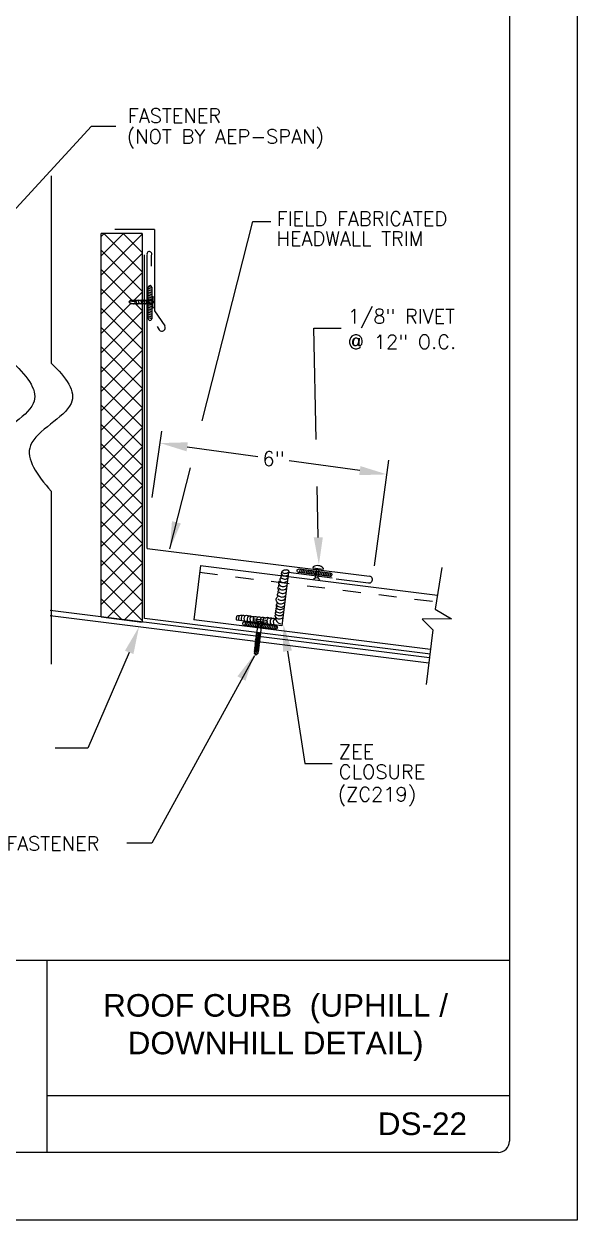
# Model space of a CAD drawing. Extents: x 109.9 to 118.4, y -49.8 to -38.8.
# Drawn here: x 115.36 to 118.42, y -49.84 to -43.22 of the extents above; entities that cross this region are included whole.
import ezdxf

# ---------------------------------------------------------------- set-up
doc = ezdxf.new("R2010")
doc.units = 0
doc.header["$LTSCALE"] = 0.5
doc.header["$MEASUREMENT"] = 0
doc.linetypes.add('HIDDEN2', pattern=[0.1875, 0.125, -0.0625])
for name, color, linetype in [('BORDER', 9, 'CONTINUOUS'), ('DIM', 4, 'CONTINUOUS'), ('DWG', 2, 'CONTINUOUS')]:
    doc.layers.add(name, color=color, linetype=linetype)
doc.styles.add('ROMAND', font='romand.shx')
doc.styles.get("Standard").update_dxf_attribs({"font": 'romans.shx'})

msp = doc.modelspace()

# ---------------------------------------------------------------- linework, layer by layer
at = {"layer": 'BORDER'}
for p, q in [((118.4236, -38.8404), (118.4236, -49.8404)), ((118.0486, -39.2779), (118.0486, -49.4029)), ((118.0486, -48.4029), (110.4861, -48.4029)), ((115.4861, -48.4029), (115.4861, -49.4654)), ((118.0486, -49.1529), (115.4861, -49.1529)), ((117.9861, -49.4654), (110.5486, -49.4654)), ((118.4236, -49.8404), (109.9236, -49.8404))]:
    msp.add_line(p, q, dxfattribs=at)
msp.add_arc((117.9861, -49.4029), 0.0625, 270, 0, dxfattribs=at)
at = {"layer": 'DIM', "color": 5}
for p, q in [((114.9463, -44.6341), (115.733, -43.7824)), ((115.733, -43.7824), (115.8668, -43.7824)), ((116.6275, -44.3102), (116.7261, -44.3102)), ((116.0698, -45.8376), (116.1216, -45.471)), ((116.2632, -45.5577), (116.6544, -45.6116)), ((117.2197, -45.6896), (116.8285, -45.6356)), ((117.3001, -46.2177), (117.3809, -45.6314)), ((116.0665, -47.7525), (115.9278, -47.7525))]:
    msp.add_line(p, q, dxfattribs=at)
for points in [[(116.3469, -45.4139), (116.6275, -44.3102)], [(116.9777, -45.5177), (116.9643, -44.8998), (117.1161, -44.8998)], [(116.1667, -46.1231), (116.2807, -45.6745)], [(116.9895, -46.059), (116.9833, -45.7766)], [(115.9416, -46.6962), (115.7118, -47.2258), (115.5309, -47.2258)], [(116.8184, -46.6892), (116.915, -47.3112), (117.0668, -47.3112)], [(116.6351, -46.7154), (116.0665, -47.7525)]]:
    msp.add_lwpolyline(points, dxfattribs=at)
for points in [[(116.2666, -45.5326), (116.2597, -45.5828), (116.1128, -45.537)], [(117.2231, -45.6645), (117.2162, -45.7146), (117.37, -45.7103)], [(116.2278, -45.9818), (116.1667, -46.1231), (116.1787, -45.9696)], [(117.0147, -46.0584), (116.9928, -46.2107), (116.9642, -46.0595)], [(115.918, -46.6871), (115.996, -46.5545), (115.9652, -46.7052)], [(116.7934, -46.693), (116.7955, -46.5391), (116.8434, -46.6854)], [(116.5414, -46.8288), (116.6359, -46.7074), (116.5859, -46.8529)]]:
    msp.add_solid(points, dxfattribs=at)
at = {"layer": 'DWG', "color": 46}
for p, q in [((115.5096, -44.0565), (115.5096, -45.0942)), ((115.7857, -44.4998), (115.9102, -44.3753)), ((115.7857, -44.6072), (116.0134, -44.3795)), ((116.0134, -44.5882), (115.8005, -44.3753)), ((116.0134, -44.4809), (115.9078, -44.3753)), ((116.0134, -44.6956), (115.7857, -44.4679)), ((115.7857, -44.7145), (116.0134, -44.4868)), ((115.9586, -44.7481), (115.7857, -44.5752)), ((115.7857, -44.8218), (116.0134, -44.5941)), ((116.0134, -44.9102), (115.7857, -44.6825)), ((115.9667, -44.7481), (116.0134, -44.7015)), ((116.0468, -44.848), (116.0473, -44.6742)), ((116.0471, -44.7175), (116.0671, -44.7234)), ((116.0472, -44.6796), (116.0672, -44.6854)), ((116.0472, -44.6891), (116.0671, -44.6949)), ((116.0472, -44.6986), (116.0671, -44.7044)), ((116.0472, -44.708), (116.0671, -44.7139)), ((116.0481, -44.6703), (116.0672, -44.6759)), ((116.0672, -44.6743), (116.0667, -44.8481)), ((115.7857, -44.9292), (115.9488, -44.766)), ((115.9464, -44.7481), (115.9395, -44.7552)), ((115.9395, -44.7552), (115.9714, -44.7508)), ((115.9395, -44.7552), (115.9488, -44.766)), ((116.0692, -44.7481), (115.9464, -44.7481)), ((116.069, -44.766), (115.9488, -44.766)), ((116.0134, -44.8029), (115.9765, -44.766)), ((115.9775, -44.7446), (115.977, -44.748)), ((115.9849, -44.7695), (115.9775, -44.7446)), ((115.9859, -44.7658), (115.9849, -44.7695)), ((115.9916, -44.7439), (115.9905, -44.7481)), ((115.9991, -44.7693), (115.9916, -44.7439)), ((116, -44.766), (115.9991, -44.7693)), ((116.0063, -44.7441), (116.0052, -44.7481)), ((116.0137, -44.769), (116.0063, -44.7441)), ((116.0145, -44.766), (116.0137, -44.769)), ((116.0205, -44.7439), (116.0194, -44.7481)), ((116.0279, -44.7688), (116.0205, -44.7439)), ((116.0286, -44.766), (116.0279, -44.7688)), ((116.0347, -44.7446), (116.0338, -44.7481)), ((116.0421, -44.7695), (116.0347, -44.7446)), ((116.043, -44.766), (116.0421, -44.7695)), ((116.047, -44.7555), (116.067, -44.7613)), ((116.047, -44.765), (116.0669, -44.7708)), ((116.047, -44.7745), (116.0669, -44.7803)), ((116.047, -44.7839), (116.0669, -44.7898)), ((116.0471, -44.727), (116.067, -44.7329)), ((116.0471, -44.7365), (116.067, -44.7424)), ((116.0471, -44.746), (116.067, -44.7518)), ((116.0487, -44.7444), (116.0477, -44.7481)), ((116.0564, -44.7693), (116.049, -44.7444)), ((116.0572, -44.766), (116.0564, -44.7693)), ((116.069, -44.766), (116.0696, -44.766)), ((116.0692, -44.7481), (116.0696, -44.7481)), ((116.0696, -44.7267), (116.0696, -44.7875)), ((116.0696, -44.7267), (116.0731, -44.7267)), ((116.0714, -44.7544), (116.0714, -44.7597)), ((116.0782, -44.7544), (116.0714, -44.7544)), ((116.0781, -44.7597), (116.0714, -44.7597)), ((116.0798, -44.7615), (116.0798, -44.7822)), ((116.0799, -44.7527), (116.0799, -44.732)), ((116.0134, -45.0176), (115.7857, -44.7899)), ((115.7857, -45.0365), (116.0134, -44.8088)), ((116.0468, -44.8314), (116.0667, -44.8372)), ((116.0468, -44.8409), (116.0667, -44.8467)), ((116.0469, -44.7934), (116.0668, -44.7993)), ((116.0469, -44.8029), (116.0668, -44.8088)), ((116.0469, -44.8124), (116.0668, -44.8183)), ((116.0469, -44.8219), (116.0668, -44.8277)), ((116.073, -44.7875), (116.0696, -44.7875)), ((116.0134, -45.1249), (115.7857, -44.8972)), ((115.7857, -45.1439), (116.0134, -44.9162)), ((116.0134, -45.2323), (115.7857, -45.0046)), ((115.7857, -45.2512), (116.0134, -45.0235)), ((116.0134, -45.3396), (115.7857, -45.1119)), ((115.7857, -45.3585), (116.0134, -45.1308)), ((116.0134, -45.4469), (115.7857, -45.2192)), ((115.7857, -45.4659), (116.0134, -45.2382)), ((116.0134, -45.5543), (115.7857, -45.3266)), ((115.7857, -45.5732), (116.0134, -45.3455)), ((116.0134, -45.6616), (115.7857, -45.4339)), ((115.7857, -45.6806), (116.0134, -45.4529)), ((116.0134, -45.7689), (115.7857, -45.5412)), ((115.7857, -45.7879), (116.0134, -45.5602)), ((116.0134, -45.8763), (115.7857, -45.6486)), ((115.7857, -45.8952), (116.0134, -45.6675)), ((116.0134, -45.9836), (115.7857, -45.7559)), ((115.7857, -46.0026), (116.0134, -45.7749)), ((115.5096, -45.803), (115.5096, -46.7606)), ((116.0134, -46.091), (115.7857, -45.8633)), ((115.7857, -46.1099), (116.0134, -45.8822)), ((116.0134, -46.1983), (115.7857, -45.9706)), ((115.7857, -46.2172), (116.0134, -45.9895)), ((116.0134, -46.3056), (115.7857, -46.0779)), ((115.7857, -46.3246), (116.0134, -46.0969)), ((116.0134, -46.413), (115.7857, -46.1853)), ((115.7857, -46.4319), (116.0134, -46.2042)), ((116.8902, -46.2352), (116.882, -46.2543)), ((116.8996, -46.2364), (116.8914, -46.2554)), ((116.909, -46.2375), (116.9008, -46.2566)), ((116.9185, -46.2387), (116.9102, -46.2578)), ((116.9279, -46.2399), (116.9197, -46.2589)), ((116.9373, -46.2411), (116.9291, -46.2601)), ((116.9467, -46.2422), (116.9385, -46.2613)), ((116.9607, -46.2225), (116.96, -46.2281)), ((116.96, -46.2281), (117.0162, -46.2351)), ((116.9749, -46.282), (116.981, -46.2327)), ((116.9799, -46.2326), (116.9801, -46.2307)), ((116.9957, -46.2346), (116.9799, -46.2326)), ((116.9882, -46.2837), (116.9943, -46.2344)), ((116.9959, -46.2326), (116.9957, -46.2346)), ((117.0169, -46.2295), (117.0162, -46.2351)), ((117.6734, -46.2266), (117.6377, -46.4574)), ((116.0134, -46.5203), (115.7857, -46.2926)), ((116.9561, -46.2434), (116.9479, -46.2625)), ((116.9655, -46.2446), (116.9573, -46.2636)), ((116.9633, -46.2898), (116.9749, -46.282)), ((116.9749, -46.2458), (116.9667, -46.2648)), ((116.9749, -46.282), (116.9882, -46.2837)), ((116.9844, -46.2469), (116.9762, -46.266)), ((116.9938, -46.2481), (116.9856, -46.2672)), ((116.9975, -46.2941), (116.9882, -46.2837)), ((117.0032, -46.2493), (116.995, -46.2683)), ((117.0126, -46.2504), (117.0044, -46.2695)), ((117.022, -46.2516), (117.0138, -46.2707)), ((117.0314, -46.2528), (117.0232, -46.2718)), ((117.0408, -46.254), (117.0326, -46.273)), ((117.0503, -46.2551), (117.0421, -46.2742)), ((117.0594, -46.2571), (117.0515, -46.2754)), ((115.8204, -46.5045), (116.0134, -46.3116)), ((115.9002, -46.5145), (115.7857, -46.3999)), ((115.9159, -46.5164), (116.0134, -46.4189)), ((117.6377, -46.4574), (117.7277, -46.5108)), ((116.5887, -46.528), (116.5805, -46.547)), ((116.5981, -46.5291), (116.5899, -46.5482)), ((116.6075, -46.5303), (116.5993, -46.5494)), ((116.617, -46.5315), (116.6087, -46.5505)), ((116.6264, -46.5327), (116.6182, -46.5517)), ((116.7084, -46.5314), (116.6274, -46.5213)), ((116.6358, -46.5338), (116.6276, -46.5529)), ((116.6452, -46.535), (116.637, -46.5541)), ((116.6996, -46.5201), (116.6387, -46.5125)), ((116.6546, -46.5362), (116.6464, -46.5552)), ((116.6563, -46.5249), (116.6477, -46.5931)), ((116.664, -46.5374), (116.6558, -46.5564)), ((116.6734, -46.5385), (116.6652, -46.5576)), ((116.6764, -46.5274), (116.6689, -46.5873)), ((116.6829, -46.5397), (116.6747, -46.5588)), ((116.6923, -46.5409), (116.6841, -46.5599)), ((116.7017, -46.542), (116.6935, -46.5611)), ((116.7111, -46.5432), (116.7029, -46.5623)), ((116.7205, -46.5444), (116.7123, -46.5634)), ((116.7299, -46.5456), (116.7217, -46.5646)), ((116.7393, -46.5467), (116.7311, -46.5658)), ((116.7488, -46.5479), (116.7406, -46.567)), ((116.7579, -46.5498), (116.75, -46.5681)), ((117.7277, -46.5108), (117.5657, -46.5128)), ((117.5657, -46.5128), (117.6234, -46.5722)), ((117.6234, -46.5722), (117.588, -46.874)), ((116.6664, -46.6335), (116.6385, -46.6412)), ((116.6421, -46.6384), (116.6385, -46.6412)), ((116.6673, -46.6259), (116.6394, -46.6336)), ((116.643, -46.6308), (116.6394, -46.6336)), ((116.6683, -46.6184), (116.6404, -46.6261)), ((116.644, -46.6233), (116.6404, -46.6261)), ((116.6623, -46.6401), (116.6412, -46.6459)), ((116.6692, -46.6109), (116.6413, -46.6185)), ((116.6449, -46.6157), (116.6413, -46.6185)), ((116.6633, -46.6325), (116.6421, -46.6384)), ((116.6428, -46.6327), (116.6421, -46.6384)), ((116.6702, -46.6033), (116.6423, -46.611)), ((116.6459, -46.6082), (116.6423, -46.611)), ((116.6642, -46.625), (116.643, -46.6308)), ((116.6438, -46.6252), (116.643, -46.6308)), ((116.6711, -46.5958), (116.6432, -46.6034)), ((116.6468, -46.6006), (116.6432, -46.6034)), ((116.6651, -46.6175), (116.644, -46.6233)), ((116.6447, -46.6176), (116.644, -46.6233)), ((116.672, -46.5882), (116.6441, -46.5959)), ((116.6477, -46.5931), (116.6441, -46.5959)), ((116.6661, -46.6099), (116.6449, -46.6157)), ((116.6456, -46.6101), (116.6449, -46.6157)), ((116.667, -46.6024), (116.6459, -46.6082)), ((116.6466, -46.6025), (116.6459, -46.6082)), ((116.668, -46.5948), (116.6468, -46.6006)), ((116.6475, -46.595), (116.6468, -46.6006)), ((116.6689, -46.5873), (116.6477, -46.5931)), ((116.663, -46.6344), (116.6623, -46.6401)), ((116.6655, -46.641), (116.6623, -46.6401)), ((116.664, -46.6269), (116.6633, -46.6325)), ((116.6664, -46.6335), (116.6633, -46.6325)), ((116.6649, -46.6193), (116.6642, -46.625)), ((116.6673, -46.6259), (116.6642, -46.625)), ((116.6658, -46.6118), (116.6651, -46.6175)), ((116.6683, -46.6184), (116.6651, -46.6175)), ((116.6668, -46.6042), (116.6661, -46.6099)), ((116.6692, -46.6109), (116.6661, -46.6099)), ((116.6677, -46.5967), (116.667, -46.6024)), ((116.6702, -46.6033), (116.667, -46.6024)), ((116.6687, -46.5891), (116.668, -46.5948)), ((116.6711, -46.5958), (116.668, -46.5948)), ((116.672, -46.5882), (116.6689, -46.5873)), ((116.6598, -46.6863), (116.6319, -46.694)), ((116.6355, -46.6912), (116.6319, -46.694)), ((116.6607, -46.6788), (116.6328, -46.6865)), ((116.6365, -46.6836), (116.6328, -46.6865)), ((116.6617, -46.6712), (116.6338, -46.6789)), ((116.6374, -46.6761), (116.6338, -46.6789)), ((116.6353, -46.6931), (116.6344, -46.7)), ((116.6344, -46.7), (116.6432, -46.7113)), ((116.6626, -46.6637), (116.6347, -46.6714)), ((116.6383, -46.6685), (116.6347, -46.6714)), ((116.6567, -46.6854), (116.6355, -46.6912)), ((116.6362, -46.6855), (116.6355, -46.6912)), ((116.6636, -46.6561), (116.6357, -46.6638)), ((116.6393, -46.661), (116.6357, -46.6638)), ((116.6576, -46.6778), (116.6365, -46.6836)), ((116.6372, -46.678), (116.6365, -46.6836)), ((116.6645, -46.6486), (116.6366, -46.6563)), ((116.6402, -46.6535), (116.6366, -46.6563)), ((116.6585, -46.6703), (116.6374, -46.6761)), ((116.6381, -46.6704), (116.6374, -46.6761)), ((116.6655, -46.641), (116.6375, -46.6487)), ((116.6412, -46.6459), (116.6375, -46.6487)), ((116.6595, -46.6627), (116.6383, -46.6685)), ((116.639, -46.6629), (116.6383, -46.6685)), ((116.6604, -46.6552), (116.6393, -46.661)), ((116.64, -46.6553), (116.6393, -46.661)), ((116.6614, -46.6476), (116.6402, -46.6535)), ((116.6409, -46.6478), (116.6402, -46.6535)), ((116.6419, -46.6402), (116.6412, -46.6459)), ((116.6432, -46.7113), (116.6455, -46.6932)), ((116.6545, -46.7025), (116.6432, -46.7113)), ((116.6564, -46.6872), (116.6545, -46.7025)), ((116.6574, -46.6797), (116.6567, -46.6854)), ((116.6598, -46.6863), (116.6567, -46.6854)), ((116.6583, -46.6722), (116.6576, -46.6778)), ((116.6607, -46.6788), (116.6576, -46.6778)), ((116.6593, -46.6646), (116.6585, -46.6703)), ((116.6617, -46.6712), (116.6585, -46.6703)), ((116.6602, -46.6571), (116.6595, -46.6627)), ((116.6626, -46.6637), (116.6595, -46.6627)), ((116.6611, -46.6495), (116.6604, -46.6552)), ((116.6636, -46.6561), (116.6604, -46.6552)), ((116.6621, -46.642), (116.6614, -46.6476)), ((116.6645, -46.6486), (116.6614, -46.6476))]:
    msp.add_line(p, q, dxfattribs=at)
at = {"layer": 'DWG'}
for p, q in [((115.7857, -46.5002), (115.7857, -44.3753)), ((116.0134, -44.3753), (115.7857, -44.3753)), ((115.7857, -44.3925), (115.8028, -44.3753)), ((116.082, -44.3539), (115.8624, -44.3539)), ((116.0134, -44.3753), (116.0134, -46.5286)), ((116.082, -44.3539), (116.082, -44.8043)), ((116.0262, -46.5087), (116.0262, -44.4944)), ((116.0406, -46.1206), (116.0406, -44.4944)), ((116.0648, -44.5569), (116.0649, -44.4961)), ((116.082, -44.8043), (116.1391, -44.8883)), ((116.0958, -44.8921), (116.1077, -44.9097)), ((116.0406, -46.1206), (117.2731, -46.2741)), ((116.3366, -46.2151), (116.2991, -46.5164)), ((116.3366, -46.2151), (117.6499, -46.3787)), ((116.8244, -46.2524), (116.7875, -46.5488)), ((116.8244, -46.2524), (117.0661, -46.2825)), ((117.0893, -46.2894), (117.2684, -46.3117)), ((117.6053, -46.7268), (115.504, -46.4651)), ((117.6019, -46.7556), (115.504, -46.4943)), ((115.7857, -46.5002), (116.0134, -46.5286)), ((116.0134, -46.5286), (115.7857, -46.5002)), ((116.0113, -46.5283), (116.0134, -46.5262)), ((117.6108, -46.7061), (116.0262, -46.5087)), ((117.6108, -46.6798), (116.2991, -46.5164)), ((116.7875, -46.5488), (116.5387, -46.5178))]:
    msp.add_line(p, q, dxfattribs=at)
at = {"layer": 'DWG', "color": 46, "linetype": 'HIDDEN2'}
msp.add_line((116.3319, -46.2528), (117.6441, -46.4162), dxfattribs=at)
at = {"layer": 'DWG', "color": 46}
msp.add_lwpolyline([(116.5403, -46.5178, -0.520567), (116.5369, -46.5108, -0.520567), (116.5387, -46.502, -0.520567), (116.5405, -46.4941, -0.520567), (116.5527, -46.4944, -0.520567), (116.5669, -46.493, -0.520567), (116.5809, -46.4948, -0.520567), (116.6012, -46.4971, -0.520567), (116.6224, -46.4998, -0.520567), (116.6344, -46.5005, -0.520567), (116.6518, -46.5027, -0.520567), (116.6728, -46.5057, -0.520567), (116.6957, -46.507, -0.520567), (116.7187, -46.5077, -0.520567), (116.7345, -46.5088, -0.520567), (116.7476, -46.5118, -0.520567), (116.7517, -46.5124, -0.520567), (116.7548, -46.5027, -0.520567), (116.7546, -46.4856, -0.520567), (116.756, -46.4726, -0.520567), (116.7571, -46.4607, -0.520567), (116.7619, -46.4453, -0.520567), (116.7621, -46.4268, -0.520567), (116.7634, -46.4192, -0.520567), (116.768, -46.3854, -0.520567), (116.7689, -46.3649, -0.520567), (116.7718, -46.3513, -0.520567), (116.7714, -46.3306, -0.520567), (116.7745, -46.32, -0.520567), (116.7793, -46.2973, -0.520567), (116.7838, -46.2833, -0.520567), (116.7865, -46.2747, -0.520567), (116.7888, -46.2646, -0.520567), (116.7897, -46.2508, -0.655202), (116.7926, -46.2447, -0.464126), (116.7974, -46.242, -0.499787), (116.8034, -46.2392, -0.215634), (116.8131, -46.2393, -0.805396), (116.8193, -46.2419, -1.096505), (116.8237, -46.2468, -0.927929), (116.8253, -46.2513, -0.520567), (116.8244, -46.2524)], format="xyb", dxfattribs=at)
for points in [[(117.0531, -46.2756), (116.8806, -46.2541, -1), (116.8831, -46.2343), (117.0556, -46.2558, -1)], [(116.7516, -46.5683), (116.5791, -46.5469, -1), (116.5816, -46.5271), (116.7541, -46.5486, -1)]]:
    msp.add_lwpolyline(points, format="xyb", close=True, dxfattribs=at)
at = {"layer": 'DWG'}
for centre, radius, start, end in [((116.0532, -44.4897), 0.0134, 331.22924, 200.62227), ((116.1229, -44.8982), 0.019, 216.91821, 31.46527), ((117.2707, -46.2929), 0.019, 262.9, 82.9)]:
    msp.add_arc(centre, radius, start, end, dxfattribs=at)
at = {"layer": 'DWG', "color": 46}
for centre, radius, start, end in [((116.0572, -44.6742), 0.00996, 359.84676, 179.84676), ((115.965, -44.7571), 0.00895, 267.72711, 90.9251), ((116.0729, -44.7804), 0.00712, 270.73966, 344.96659), ((116.0731, -44.7338), 0.00712, 15.03341, 89.26034), ((116.0781, -44.7614), 0.00171, 359.26034, 89.26034), ((116.0782, -44.7527), 0.00171, 269.26034, 359.26034), ((116.0568, -44.8481), 0.00996, 179.84676, 359.84676), ((116.9845, -46.2609), 0.0452, 44.08808, 121.71192), ((116.7945, -46.2809), 0.0278, 222.55897, 313.0747), ((116.8029, -46.2624), 0.0278, 222.55897, 313.0747), ((116.8056, -46.2307), 0.0278, 222.55897, 313.0747), ((116.806, -46.2443), 0.0278, 222.55897, 313.0747), ((116.7906, -46.342), 0.0278, 222.55897, 313.0747), ((116.7923, -46.3226), 0.0278, 222.55897, 313.0747), ((116.7954, -46.3042), 0.0278, 222.55897, 313.0747), ((116.7814, -46.4175), 0.0278, 222.55897, 313.0747), ((116.7818, -46.3999), 0.0278, 222.55897, 313.0747), ((116.7849, -46.3802), 0.0278, 222.55897, 313.0747), ((116.7893, -46.3617), 0.0278, 222.55897, 313.0747), ((116.5753, -46.5064), 0.0278, 150.45807, 207.60154), ((116.5898, -46.5077), 0.0278, 146.99787, 208.82821), ((116.6047, -46.5086), 0.0278, 149.68757, 211.35428), ((116.6227, -46.5112), 0.0278, 144.95735, 210.33975), ((116.6386, -46.5121), 0.0278, 140.44801, 213.21259), ((116.6563, -46.5129), 0.0278, 148.67606, 217.14605), ((116.6757, -46.5153), 0.0278, 151.19841, 217.13683), ((116.6956, -46.5178), 0.0278, 149.71626, 217.13352), ((116.7107, -46.5197), 0.0278, 139.48616, 217.12872), ((116.7309, -46.5248), 0.0278, 131.60352, 209.95798), ((116.7506, -46.5257), 0.0278, 131.60352, 214.14324), ((116.7739, -46.4825), 0.0278, 222.55897, 313.0747), ((116.7743, -46.465), 0.0278, 222.55897, 313.0747), ((116.7748, -46.4491), 0.0278, 222.55897, 313.0747), ((116.7783, -46.4316), 0.0278, 222.55897, 313.0747), ((116.6374, -46.5225), 0.0101, 82.89047, 172.89047), ((116.6984, -46.5301), 0.0101, 352.89047, 82.89047), ((116.7678, -46.5292), 0.0278, 131.60352, 210.48933), ((116.7821, -46.5094), 0.0278, 180.09205, 270.60778), ((116.6432, -46.7113), 0.0182, 49.1368, 116.64413)]:
    msp.add_arc(centre, radius, start, end, dxfattribs=at)
for points in [[(115.3003, -45.0942), (115.3831, -45.1736), (115.5077, -45.3401), (115.0807, -45.5253), (115.2225, -45.7132), (115.3003, -45.803)], [(115.5096, -45.0942), (115.5923, -45.1736), (115.7169, -45.3401), (115.2899, -45.5253), (115.4318, -45.7132), (115.5096, -45.803)]]:
    msp.add_open_spline(points, degree=3, knots=[0.1110265, 0.1110265, 0.1110265, 0.1110265, 0.3874495, 0.7100739, 0.9958355, 0.9958355, 0.9958355, 0.9958355], dxfattribs=at)

# ---------------------------------------------------------------- texts
at = {"layer": 'BORDER', "char_height": 0.125, "attachment_point": 5, "style": 'ROMAND'}
for s, insert, width in [('\\pt1.375;{\\fArial|b0|i0|c0|p34;ROOF CURB  (UPHILL / DOWNHILL DETAIL)}', (116.7528, -48.7743), 2.501468), ('\\pt1.375;{\\fArial|b0|i0|c0|p34;DS-22}', (117.5665, -49.3078), 0.609551)]:
    msp.add_mtext(s, dxfattribs=dict(at, insert=insert, width=width))
at = {"layer": 'DIM'}
for s, p in [('FASTENER', (115.9341, -43.7634)), ('(NOT BY AEP-SPAN)', (115.9274, -43.8785)), ('FIELD FABRICATED', (116.7586, -44.3336)), ('HEADWALL TRIM', (116.758, -44.4439)), ('1/8" RIVET', (117.1525, -44.8745)), ('@ 12" O.C.', (117.1525, -45.0155)), ('ZEE', (117.1032, -47.2859)), ('CLOSURE', (117.1032, -47.3969)), ('(ZC219)', (117.0966, -47.5212)), ('FASTENER', (115.2603, -47.7939))]:
    msp.add_text(s, height=0.07875, dxfattribs=at).set_placement(p)
at = {"layer": 'DIM', "insert": (116.7414, -45.6236), "char_height": 0.07875, "attachment_point": 5}
msp.add_mtext('\\A1;6"', dxfattribs=at)

doc.saveas('drawing.dxf')
